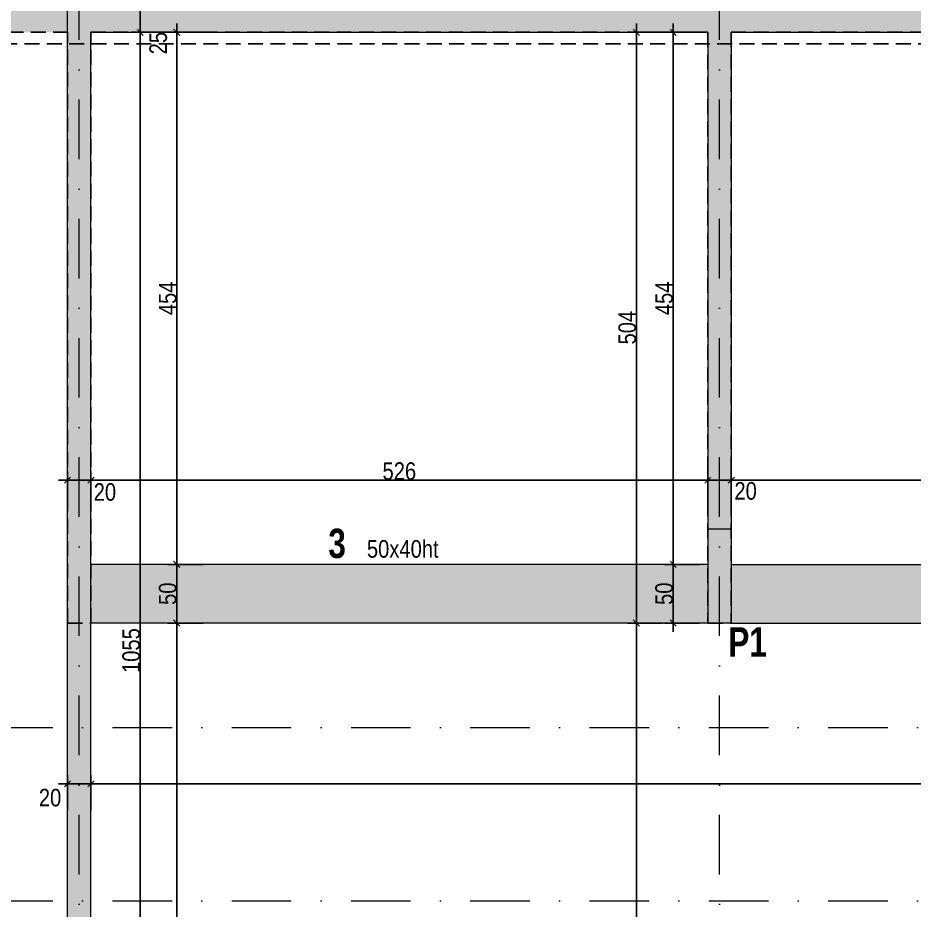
# Model space of a CAD drawing. Header units: centimetres. Extents: x -14085 to 643619, y -47998 to 35592.
# Drawn here: x 31089 to 31853, y 4135 to 4897 of the extents above; entities that cross this region are included whole.
import ezdxf
from ezdxf.enums import TextEntityAlignment as Align

# ---------------------------------------------------------------- set-up
doc = ezdxf.new("R2010")
doc.units = ezdxf.units.CM
doc.header["$PDMODE"] = 1
doc.header["$PDSIZE"] = -2
doc.linetypes.add('CACHEX2', pattern=[19.05, 12.7, -6.35])
doc.linetypes.add('TIRETPTX2', pattern=[50.8, 25.4, -12.7, 0, -12.7])
for name, color, linetype in [('01_cote_gen', 4, 'Continuous'), ('01_linteaux', 2, 'Continuous'), ('01_murs_sup', 2, 'CACHEX2'), ('01_poch_BN', 9, 'Continuous'), ('01_poch_murs', 253, 'Continuous'), ('01_poch_poteaux', 250, 'Continuous'), ('01_texte', 230, 'Continuous'), ('AA_COTES', 2, 'Continuous')]:
    doc.layers.add(name, color=color, linetype=linetype)
doc.layers.add('01_murs_coup', color=5, linetype='Continuous', lineweight=60)
doc.layers.add('01_tram_axes', color=2, linetype='TIRETPTX2', lineweight=9)
doc.styles.add('ARIAL NA', font='ARIALN.TTF')
doc.styles.add('impact', font='impact.ttf')
doc.styles.add('STYLE2', font='ARIALN.TTF')
doc.dimstyles.new('JB50', dxfattribs={"dimscale": 0.1, "dimtxt": 150, "dimasz": 15, "dimexe": 0.1, "dimexo": 0.1, "dimgap": 0.09, "dimtad": 1, "dimdec": 1, "dimdsep": 46, "dimtxsty": 'STYLE2', "dimblk1": 'BOND_G', "dimblk2": 'BOND_D', "dimsah": 1, "dimcen": 1.5, "dimdle": 0.01, "dimse1": 1, "dimse2": 1, "dimclrd": 4, "dimclre": 2, "dimclrt": 6, "dimazin": 2, "dimtfac": 2.333333, "dimtdec": 1, "dimtix": 1, "dimtmove": 2, "dimatfit": 3, "dimldrblk": 'BOND_G', "dimfxl": 1, "dimtolj": 1, "dimtzin": 0, "dimarcsym": 0})
pattern_1 = [(135, (12346.688, -125.725), (-11.22532, 9e-16), [7.9375, -7.9375])]

# ---------------------------------------------------------------- blocks, each defined once
blk = doc.blocks.new('BOND_G')
at = {"layer": 'AA_COTES', "color": 0}
for p, q in [((0, -5), (0, 15)), ((5, 0), (-5, 0)), ((1.77, 1.77), (-1.77, -1.77))]:
    blk.add_line(p, q, dxfattribs=at)
blk = doc.blocks.new('BOND_D')
at = {"layer": 'AA_COTES', "color": 0}
for p, q in [((5, 0), (-5, 0)), ((-1.77, -1.77), (1.77, 1.77)), ((0, 5), (0, -15))]:
    blk.add_line(p, q, dxfattribs=at)
blk = doc.blocks.new('*D1133')
at = {"layer": '01_cote_gen', "color": 4, "lineweight": -2, "transparency": 16777216}
blk.add_line((31132.47, 4502.28), (31149.47, 4502.28), dxfattribs=at)
at = {"layer": 'Defpoints', "color": 0, "lineweight": 0, "transparency": 16777216}
for p in [(31130.97, 4503.45), (31150.97, 4503.45), (31150.97, 4502.28)]:
    blk.add_point(p, dxfattribs=at)
at = {"layer": '01_cote_gen', "color": 4, "lineweight": -2, "transparency": 16777216, "xscale": 1.5, "yscale": 1.5, "zscale": 1.5, "rotation": 180}
blk.add_blockref('BOND_G', (31130.97, 4502.28), dxfattribs=at)
at = {"layer": '01_cote_gen', "color": 4, "lineweight": -2, "transparency": 16777216, "xscale": 1.5, "yscale": 1.5, "zscale": 1.5}
blk.add_blockref('BOND_D', (31150.97, 4502.28), dxfattribs=at)
at = {"layer": '01_cote_gen', "color": 6, "lineweight": 0, "transparency": 16777216, "insert": (31162.9, 4492.09), "char_height": 15, "attachment_point": 5, "style": 'STYLE2'}
blk.add_mtext('\\A1;20', dxfattribs=at)
blk = doc.blocks.new('*D1134')
at = {"layer": '01_cote_gen', "color": 4, "lineweight": -2, "transparency": 16777216}
blk.add_line((31152.47, 4502.28), (31675.47, 4502.28), dxfattribs=at)
at = {"layer": 'Defpoints', "color": 0, "lineweight": 0, "transparency": 16777216}
for p in [(31676.97, 4502.28), (31150.97, 4466.15), (31676.97, 4466.15)]:
    blk.add_point(p, dxfattribs=at)
at = {"layer": '01_cote_gen', "color": 4, "lineweight": -2, "transparency": 16777216, "xscale": 1.5, "yscale": 1.5, "zscale": 1.5, "rotation": 180}
blk.add_blockref('BOND_G', (31150.97, 4502.28), dxfattribs=at)
at = {"layer": '01_cote_gen', "color": 4, "lineweight": -2, "transparency": 16777216, "xscale": 1.5, "yscale": 1.5, "zscale": 1.5}
blk.add_blockref('BOND_D', (31676.97, 4502.28), dxfattribs=at)
at = {"layer": '01_cote_gen', "color": 6, "lineweight": 0, "transparency": 16777216, "insert": (31413.97, 4509.94), "char_height": 15, "attachment_point": 5, "style": 'STYLE2'}
blk.add_mtext('\\A1;526', dxfattribs=at)
blk = doc.blocks.new('*D1135')
at = {"layer": '01_cote_gen', "color": 4, "lineweight": -2, "transparency": 16777216}
blk.add_line((31678.47, 4502.28), (31695.47, 4502.28), dxfattribs=at)
at = {"layer": 'Defpoints', "color": 0, "lineweight": 0, "transparency": 16777216}
for p in [(31696.97, 4502.28), (31696.97, 4487.13), (31676.97, 4466.15)]:
    blk.add_point(p, dxfattribs=at)
at = {"layer": '01_cote_gen', "color": 4, "lineweight": -2, "transparency": 16777216, "xscale": 1.5, "yscale": 1.5, "zscale": 1.5, "rotation": 180}
blk.add_blockref('BOND_G', (31676.97, 4502.28), dxfattribs=at)
at = {"layer": '01_cote_gen', "color": 4, "lineweight": -2, "transparency": 16777216, "xscale": 1.5, "yscale": 1.5, "zscale": 1.5}
blk.add_blockref('BOND_D', (31696.97, 4502.28), dxfattribs=at)
at = {"layer": '01_cote_gen', "color": 6, "lineweight": 0, "transparency": 16777216, "insert": (31709.21, 4493.03), "char_height": 15, "attachment_point": 5, "style": 'STYLE2'}
blk.add_mtext('\\A1;20', dxfattribs=at)
blk = doc.blocks.new('*D1136')
at = {"layer": '01_cote_gen', "color": 4, "lineweight": -2, "transparency": 16777216}
blk.add_line((31698.47, 4502.28), (32209.47, 4502.28), dxfattribs=at)
at = {"layer": 'Defpoints', "color": 0, "lineweight": 0, "transparency": 16777216}
for p in [(32210.97, 4502.28), (31696.97, 4487.13), (32210.97, 4434.7)]:
    blk.add_point(p, dxfattribs=at)
at = {"layer": '01_cote_gen', "color": 4, "lineweight": -2, "transparency": 16777216, "xscale": 1.5, "yscale": 1.5, "zscale": 1.5, "rotation": 180}
blk.add_blockref('BOND_G', (31696.97, 4502.28), dxfattribs=at)
at = {"layer": '01_cote_gen', "color": 4, "lineweight": -2, "transparency": 16777216, "xscale": 1.5, "yscale": 1.5, "zscale": 1.5}
blk.add_blockref('BOND_D', (32210.97, 4502.28), dxfattribs=at)
at = {"layer": '01_cote_gen', "color": 6, "lineweight": 0, "transparency": 16777216, "insert": (31953.97, 4509.94), "char_height": 15, "attachment_point": 5, "style": 'STYLE2'}
blk.add_mtext('\\A1;514', dxfattribs=at)
blk = doc.blocks.new('*D1263')
at = {"layer": '01_cote_gen', "color": 4, "lineweight": -2, "transparency": 16777216}
blk.add_line((30958.87, 3960.89), (30958.87, 4907.89), dxfattribs=at)
at = {"layer": 'Defpoints', "color": 0, "lineweight": 0, "transparency": 16777216}
for p in [(30958.87, 4909.39), (31130.97, 4909.39), (31130.97, 3959.39)]:
    blk.add_point(p, dxfattribs=at)
at = {"layer": '01_cote_gen', "color": 4, "lineweight": -2, "transparency": 16777216, "xscale": 1.5, "yscale": 1.5, "zscale": 1.5}
for name, p, rotation in [('BOND_D', (30958.87, 4909.39), 90), ('BOND_G', (30958.87, 3959.39), 270)]:
    blk.add_blockref(name, p, dxfattribs=dict(at, rotation=rotation))
at = {"layer": '01_cote_gen', "color": 6, "lineweight": 0, "transparency": 16777216, "insert": (30951.2, 4434.39), "char_height": 15, "attachment_point": 5, "rotation": 90, "style": 'STYLE2'}
blk.add_mtext('\\A1;950', dxfattribs=at)
blk = doc.blocks.new('*D1272')
at = {"layer": '01_cote_gen', "color": 4, "lineweight": -2, "transparency": 16777216}
blk.add_line((31193.02, 3830.89), (31193.02, 4882.89), dxfattribs=at)
at = {"layer": 'Defpoints', "color": 0, "lineweight": 0, "transparency": 16777216}
for p in [(31193.02, 4884.39), (31227.18, 4884.39), (31239.02, 3829.39)]:
    blk.add_point(p, dxfattribs=at)
at = {"layer": '01_cote_gen', "color": 4, "lineweight": -2, "transparency": 16777216, "xscale": 1.5, "yscale": 1.5, "zscale": 1.5}
for name, p, rotation in [('BOND_D', (31193.02, 4884.39), 90), ('BOND_G', (31193.02, 3829.39), 270)]:
    blk.add_blockref(name, p, dxfattribs=dict(at, rotation=rotation))
at = {"layer": '01_cote_gen', "color": 6, "lineweight": 0, "transparency": 16777216, "insert": (31185.35, 4356.89), "char_height": 15, "attachment_point": 5, "rotation": 90, "style": 'STYLE2'}
blk.add_mtext('\\A1;1055', dxfattribs=at)
blk = doc.blocks.new('*D1276')
at = {"layer": '01_cote_gen', "color": 4, "lineweight": -2, "transparency": 16777216}
blk.add_line((31224.17, 3830.89), (31224.17, 4378.89), dxfattribs=at)
at = {"layer": 'Defpoints', "color": 0, "lineweight": 0, "transparency": 16777216}
for p in [(31224.17, 4380.39), (31315.21, 4380.39), (31240.65, 3829.39)]:
    blk.add_point(p, dxfattribs=at)
at = {"layer": '01_cote_gen', "color": 4, "lineweight": -2, "transparency": 16777216, "xscale": 1.5, "yscale": 1.5, "zscale": 1.5}
for name, p, rotation in [('BOND_D', (31224.17, 4380.39), 90), ('BOND_G', (31224.17, 3829.39), 270)]:
    blk.add_blockref(name, p, dxfattribs=dict(at, rotation=rotation))
at = {"layer": '01_cote_gen', "color": 6, "lineweight": 0, "transparency": 16777216, "insert": (31216.5, 4104.89), "char_height": 15, "attachment_point": 5, "rotation": 90, "style": 'STYLE2'}
blk.add_mtext('\\A1;551', dxfattribs=at)
blk = doc.blocks.new('*D1277')
at = {"layer": '01_cote_gen', "color": 4, "lineweight": -2, "transparency": 16777216}
blk.add_line((31224.17, 4381.89), (31224.17, 4428.89), dxfattribs=at)
at = {"layer": 'Defpoints', "color": 0, "lineweight": 0, "transparency": 16777216}
for p in [(31224.17, 4430.39), (31288.96, 4430.39), (31288.96, 4380.39)]:
    blk.add_point(p, dxfattribs=at)
at = {"layer": '01_cote_gen', "color": 4, "lineweight": -2, "transparency": 16777216, "xscale": 1.5, "yscale": 1.5, "zscale": 1.5}
for name, p, rotation in [('BOND_D', (31224.17, 4430.39), 90), ('BOND_G', (31224.17, 4380.39), 270)]:
    blk.add_blockref(name, p, dxfattribs=dict(at, rotation=rotation))
at = {"layer": '01_cote_gen', "color": 6, "lineweight": 0, "transparency": 16777216, "insert": (31216.5, 4405.39), "char_height": 15, "attachment_point": 5, "rotation": 90, "style": 'STYLE2'}
blk.add_mtext('\\A1;50', dxfattribs=at)
blk = doc.blocks.new('*D1278')
at = {"layer": '01_cote_gen', "color": 4, "lineweight": -2, "transparency": 16777216}
blk.add_line((31224.17, 4431.89), (31224.17, 4882.89), dxfattribs=at)
at = {"layer": 'Defpoints', "color": 0, "lineweight": 0, "transparency": 16777216}
for p in [(31224.17, 4884.39), (31271.46, 4884.39), (31271.46, 4430.39)]:
    blk.add_point(p, dxfattribs=at)
at = {"layer": '01_cote_gen', "color": 4, "lineweight": -2, "transparency": 16777216, "xscale": 1.5, "yscale": 1.5, "zscale": 1.5}
for name, p, rotation in [('BOND_D', (31224.17, 4884.39), 90), ('BOND_G', (31224.17, 4430.39), 270)]:
    blk.add_blockref(name, p, dxfattribs=dict(at, rotation=rotation))
at = {"layer": '01_cote_gen', "color": 6, "lineweight": 0, "transparency": 16777216, "insert": (31216.53, 4657.39), "char_height": 15, "attachment_point": 5, "rotation": 90, "style": 'STYLE2'}
blk.add_mtext('\\A1;454', dxfattribs=at)
blk = doc.blocks.new('*D1286')
at = {"layer": '01_cote_gen', "color": 4, "lineweight": -2, "transparency": 16777216}
blk.add_line((31616.05, 3780.86), (31616.05, 4378.89), dxfattribs=at)
at = {"layer": 'Defpoints', "color": 0, "lineweight": 0, "transparency": 16777216}
for p in [(31616.05, 4380.39), (31771.19, 4380.39), (31755.13, 3779.36)]:
    blk.add_point(p, dxfattribs=at)
at = {"layer": '01_cote_gen', "color": 4, "lineweight": -2, "transparency": 16777216, "xscale": 1.5, "yscale": 1.5, "zscale": 1.5}
for name, p, rotation in [('BOND_D', (31616.05, 4380.39), 90), ('BOND_G', (31616.05, 3779.36), 270)]:
    blk.add_blockref(name, p, dxfattribs=dict(at, rotation=rotation))
at = {"layer": '01_cote_gen', "color": 6, "lineweight": 0, "transparency": 16777216, "insert": (31608.38, 4079.87), "char_height": 15, "attachment_point": 5, "rotation": 90, "style": 'STYLE2'}
blk.add_mtext('\\A1;601', dxfattribs=at)
blk = doc.blocks.new('*D1287')
at = {"layer": '01_cote_gen', "color": 4, "lineweight": -2, "transparency": 16777216}
blk.add_line((31616.05, 4381.89), (31616.05, 4882.89), dxfattribs=at)
at = {"layer": 'Defpoints', "color": 0, "lineweight": 0, "transparency": 16777216}
for p in [(31616.05, 4884.39), (31652.56, 4884.39), (31638.55, 4380.39)]:
    blk.add_point(p, dxfattribs=at)
at = {"layer": '01_cote_gen', "color": 4, "lineweight": -2, "transparency": 16777216, "xscale": 1.5, "yscale": 1.5, "zscale": 1.5}
for name, p, rotation in [('BOND_D', (31616.05, 4884.39), 90), ('BOND_G', (31616.05, 4380.39), 270)]:
    blk.add_blockref(name, p, dxfattribs=dict(at, rotation=rotation))
at = {"layer": '01_cote_gen', "color": 6, "lineweight": 0, "transparency": 16777216, "insert": (31608.38, 4632.39), "char_height": 15, "attachment_point": 5, "rotation": 90, "style": 'STYLE2'}
blk.add_mtext('\\A1;504', dxfattribs=at)
blk = doc.blocks.new('*D1288')
at = {"layer": '01_cote_gen', "color": 4, "lineweight": -2, "transparency": 16777216}
blk.add_line((31647.47, 4381.89), (31647.47, 4428.89), dxfattribs=at)
at = {"layer": 'Defpoints', "color": 0, "lineweight": 0, "transparency": 16777216}
for p in [(31647.47, 4430.39), (31663.48, 4430.39), (31638.55, 4380.39)]:
    blk.add_point(p, dxfattribs=at)
at = {"layer": '01_cote_gen', "color": 4, "lineweight": -2, "transparency": 16777216, "xscale": 1.5, "yscale": 1.5, "zscale": 1.5}
for name, p, rotation in [('BOND_D', (31647.47, 4430.39), 90), ('BOND_G', (31647.47, 4380.39), 270)]:
    blk.add_blockref(name, p, dxfattribs=dict(at, rotation=rotation))
at = {"layer": '01_cote_gen', "color": 6, "lineweight": 0, "transparency": 16777216, "insert": (31639.8, 4405.39), "char_height": 15, "attachment_point": 5, "rotation": 90, "style": 'STYLE2'}
blk.add_mtext('\\A1;50', dxfattribs=at)
blk = doc.blocks.new('*D1289')
at = {"layer": '01_cote_gen', "color": 4, "lineweight": -2, "transparency": 16777216}
blk.add_line((31647.47, 4431.89), (31647.47, 4882.89), dxfattribs=at)
at = {"layer": 'Defpoints', "color": 0, "lineweight": 0, "transparency": 16777216}
for p in [(31638.55, 4884.39), (31647.47, 4884.39), (31772.56, 4430.39)]:
    blk.add_point(p, dxfattribs=at)
at = {"layer": '01_cote_gen', "color": 4, "lineweight": -2, "transparency": 16777216, "xscale": 1.5, "yscale": 1.5, "zscale": 1.5}
for name, p, rotation in [('BOND_D', (31647.47, 4884.39), 90), ('BOND_G', (31647.47, 4430.39), 270)]:
    blk.add_blockref(name, p, dxfattribs=dict(at, rotation=rotation))
at = {"layer": '01_cote_gen', "color": 6, "lineweight": 0, "transparency": 16777216, "insert": (31639.83, 4657.39), "char_height": 15, "attachment_point": 5, "rotation": 90, "style": 'STYLE2'}
blk.add_mtext('\\A1;454', dxfattribs=at)
blk = doc.blocks.new('*D1292')
at = {"layer": '01_cote_gen', "color": 4, "lineweight": -2, "transparency": 16777216}
blk.add_line((31193.02, 4885.89), (31193.02, 4907.89), dxfattribs=at)
at = {"layer": 'Defpoints', "color": 0, "lineweight": 0, "transparency": 16777216}
for p in [(31193.02, 4909.39), (31200.52, 4909.39), (31200.52, 4884.39)]:
    blk.add_point(p, dxfattribs=at)
at = {"layer": '01_cote_gen', "color": 4, "lineweight": -2, "transparency": 16777216, "xscale": 1.5, "yscale": 1.5, "zscale": 1.5}
for name, p, rotation in [('BOND_D', (31193.02, 4909.39), 90), ('BOND_G', (31193.02, 4884.39), 270)]:
    blk.add_blockref(name, p, dxfattribs=dict(at, rotation=rotation))
at = {"layer": '01_cote_gen', "color": 6, "lineweight": 0, "transparency": 16777216, "insert": (31208.44, 4875.12), "char_height": 15, "attachment_point": 5, "rotation": 90, "style": 'STYLE2'}
blk.add_mtext('\\A1;25', dxfattribs=at)
blk = doc.blocks.new('*D1330')
at = {"layer": '01_cote_gen', "color": 4, "lineweight": -2, "transparency": 16777216}
blk.add_line((31132.47, 4243.19), (31149.47, 4243.19), dxfattribs=at)
at = {"layer": 'Defpoints', "color": 0, "lineweight": 0, "transparency": 16777216}
for p in [(31150.97, 4243.19), (31130.97, 4217.23), (31150.97, 4217.23)]:
    blk.add_point(p, dxfattribs=at)
at = {"layer": '01_cote_gen', "color": 4, "lineweight": -2, "transparency": 16777216, "xscale": 1.5, "yscale": 1.5, "zscale": 1.5, "rotation": 180}
blk.add_blockref('BOND_G', (31130.97, 4243.19), dxfattribs=at)
at = {"layer": '01_cote_gen', "color": 4, "lineweight": -2, "transparency": 16777216, "xscale": 1.5, "yscale": 1.5, "zscale": 1.5}
blk.add_blockref('BOND_D', (31150.97, 4243.19), dxfattribs=at)
at = {"layer": '01_cote_gen', "color": 6, "lineweight": 0, "transparency": 16777216, "insert": (31116.15, 4231.34), "char_height": 15, "attachment_point": 5, "style": 'STYLE2'}
blk.add_mtext('\\A1;20', dxfattribs=at)
blk = doc.blocks.new('*D1331')
at = {"layer": '01_cote_gen', "color": 4, "lineweight": -2, "transparency": 16777216}
blk.add_line((31152.47, 4243.19), (33873.47, 4243.19), dxfattribs=at)
at = {"layer": 'Defpoints', "color": 0, "lineweight": 0, "transparency": 16777216}
for p in [(33874.97, 4243.19), (33874.97, 4227.45), (31150.97, 4193.08)]:
    blk.add_point(p, dxfattribs=at)
at = {"layer": '01_cote_gen', "color": 4, "lineweight": -2, "transparency": 16777216, "xscale": 1.5, "yscale": 1.5, "zscale": 1.5, "rotation": 180}
blk.add_blockref('BOND_G', (31150.97, 4243.19), dxfattribs=at)
at = {"layer": '01_cote_gen', "color": 4, "lineweight": -2, "transparency": 16777216, "xscale": 1.5, "yscale": 1.5, "zscale": 1.5}
blk.add_blockref('BOND_D', (33874.97, 4243.19), dxfattribs=at)
at = {"layer": '01_cote_gen', "color": 6, "lineweight": 0, "transparency": 16777216, "insert": (32578.63, 4250.73), "char_height": 15, "attachment_point": 5, "style": 'STYLE2'}
blk.add_mtext('\\A1;2724', dxfattribs=at)
blk = doc.blocks.new('*D1680')
at = {"layer": '01_cote_gen', "color": 4, "lineweight": -2, "transparency": 16777216}
blk.add_line((-22.5, 3720.86), (-22.5, 4438.89), dxfattribs=at)
at = {"layer": 'Defpoints', "color": 0, "lineweight": 0, "transparency": 16777216}
for p in [(-22.5, 4440.39), (0, 4440.39), (52858.64, 3719.36)]:
    blk.add_point(p, dxfattribs=at)
at = {"layer": '01_cote_gen', "color": 4, "lineweight": -2, "transparency": 16777216, "xscale": 1.5, "yscale": 1.5, "zscale": 1.5}
for name, p, rotation in [('BOND_D', (-22.5, 4440.39), 90), ('BOND_G', (-22.5, 3719.36), 270)]:
    blk.add_blockref(name, p, dxfattribs=dict(at, rotation=rotation))
at = {"layer": '01_cote_gen', "color": 6, "lineweight": 0, "transparency": 16777216, "insert": (-30.04, 4079.87), "char_height": 15, "attachment_point": 5, "rotation": 90, "style": 'STYLE2'}
blk.add_mtext('\\A1;721', dxfattribs=at)

msp = doc.modelspace()

# ---------------------------------------------------------------- hatches: boundary and pattern name
at = {"layer": '01_murs_sup'}
h = msp.add_hatch(dxfattribs=at)
h.set_pattern_fill('DASH', color=256, scale=2.5, angle=135)
h.set_pattern_definition(pattern_1)
h.paths.add_polyline_path([(30272.37, 4909.39), (30097.44, 4909.39), (30097.44, 4884.39), (30252.37, 4884.39), (30252.37, 4380.39), (30272.37, 4380.39)])
h.paths.add_polyline_path([(32510.97, 4909.39), (30274.37, 4909.39), (30274.37, 4380.39), (30294.37, 4380.39), (30294.37, 4884.39), (30851.24, 4884.39), (30851.24, 4874.39), (30871.24, 4874.39), (30871.24, 4884.39), (31130.97, 4884.39), (31130.97, 4874.39), (31150.97, 4874.39), (31150.97, 4884.39), (31676.97, 4884.39), (31676.97, 4874.39), (31696.97, 4874.39), (31696.97, 4884.39), (32210.97, 4884.39), (32210.97, 4874.39), (32230.97, 4874.39), (32230.97, 4884.39), (32490.97, 4884.39), (32490.97, 4380.39), (32510.97, 4380.39)])
h.paths.add_polyline_path([(30871.24, 4874.39), (30851.24, 4874.39), (30851.24, 4380.39), (30871.24, 4380.39)], flags=17)
h = msp.add_hatch(dxfattribs=at)
h.set_pattern_fill('DASH', color=256, scale=2.5, angle=135)
h.set_pattern_definition(pattern_1)
h.paths.add_polyline_path([(32230.97, 4874.39), (32210.97, 4874.39), (32210.97, 4380.39), (32230.97, 4380.39)])
h.paths.add_polyline_path([(31696.97, 4874.39), (31676.97, 4874.39), (31676.97, 4380.39), (31696.97, 4380.39)])
h.paths.add_polyline_path([(31150.97, 4874.39), (31130.97, 4874.39), (31130.97, 4380.39), (31150.97, 4380.39)])
at = {"layer": '01_poch_BN', "lineweight": 0}
h = msp.add_hatch(color=256, dxfattribs=at)
h.dxf.hatch_style = 1
h.paths.add_polyline_path([(31676.97, 4430.39), (31150.97, 4430.39), (31150.97, 4380.39), (31676.97, 4380.39)])
h.paths.add_polyline_path([(32210.97, 4430.39), (31696.97, 4430.39), (31696.97, 4380.39), (32210.97, 4380.39)])
h.paths.add_polyline_path([(32490.97, 4430.39), (32230.97, 4430.39), (32230.97, 4380.39), (32490.97, 4380.39)])
h.paths.add_polyline_path([(33099.98, 4430.39), (32510.97, 4430.39), (32510.97, 4380.39), (33099.98, 4380.39)])
h.paths.add_polyline_path([(33854.97, 4430.39), (33124.98, 4430.39), (33124.98, 4380.39), (33854.97, 4380.39)])
at = {"layer": '01_poch_murs', "lineweight": 0}
h = msp.add_hatch(color=256, dxfattribs=at)
h.dxf.hatch_style = 1
h.paths.add_polyline_path([(33874.97, 4909.39), (31130.97, 4909.39), (31130.97, 4043.25), (31150.97, 4043.25), (31150.97, 4884.39), (31676.97, 4884.39), (31676.97, 4460.39), (31696.97, 4460.39), (31696.97, 4884.39), (32210.97, 4884.39), (32210.97, 4460.39), (32230.97, 4460.39), (32230.97, 4884.39), (32490.97, 4884.39), (32490.97, 4460.39), (32510.97, 4460.39), (32510.97, 4884.39), (33099.98, 4884.39), (33099.98, 4460.39), (33124.98, 4460.39), (33124.98, 4884.39), (33854.97, 4884.39), (33854.97, 4460.39), (33874.97, 4460.39)])
at = {"layer": '01_poch_poteaux', "lineweight": 0}
h = msp.add_hatch(color=256, dxfattribs=at)
h.dxf.hatch_style = 1
h.paths.add_polyline_path([(31696.97, 4460.39), (31676.97, 4460.39), (31676.97, 4380.39), (31696.97, 4380.39)])

# ---------------------------------------------------------------- linework, layer by layer
at = {"layer": '01_linteaux', "lineweight": 0}
for p, q in [((31676.97, 4430.39), (31150.97, 4430.39)), ((31696.97, 4430.39), (32210.97, 4430.39)), ((31676.97, 4380.39), (31150.97, 4380.39)), ((31696.97, 4380.39), (32210.97, 4380.39))]:
    msp.add_line(p, q, dxfattribs=at)
at = {"layer": '01_murs_coup', "lineweight": 18}
for p, q in [((31130.97, 3959.39), (31130.97, 4909.39)), ((31150.97, 4884.39), (31676.97, 4884.39)), ((31150.97, 3939.39), (31150.97, 4884.39)), ((31676.97, 4884.39), (31676.97, 4380.39)), ((31696.97, 4884.39), (31696.97, 4380.39))]:
    msp.add_line(p, q, dxfattribs=at)
at = {"layer": '01_murs_coup', "lineweight": 5}
msp.add_line((31696.97, 4884.39), (32210.97, 4884.39), dxfattribs=at)
at = {"layer": '01_murs_coup', "lineweight": 0}
msp.add_line((31696.97, 4380.39), (31676.97, 4380.39), dxfattribs=at)
at = {"layer": '01_murs_sup'}
for p, q in [((30871.24, 4884.39), (31130.97, 4884.39)), ((31130.97, 4380.39), (31130.97, 4884.39)), ((31150.97, 4380.39), (31150.97, 4884.39)), ((31150.97, 4884.39), (31676.97, 4884.39)), ((31676.97, 4884.39), (31676.97, 4380.39)), ((31696.97, 4884.39), (31696.97, 4380.39)), ((31696.97, 4884.39), (32210.97, 4884.39)), ((30294.37, 4874.39), (32490.97, 4874.39)), ((31130.97, 4380.39), (31150.97, 4380.39)), ((31676.97, 4380.39), (31696.97, 4380.39))]:
    msp.add_line(p, q, dxfattribs=at)
at = {"layer": '01_poch_poteaux', "lineweight": 0}
msp.add_line((31696.97, 4460.39), (31676.97, 4460.39), dxfattribs=at)
at = {"layer": '01_tram_axes', "ltscale": 2}
for p, q in [((31140.97, 2131.93), (31140.97, 5716.04)), ((31686.97, 2131.93), (31686.97, 5716.04)), ((28626.87, 4291.39), (36267.9, 4291.39)), ((28626.87, 4143.39), (36267.9, 4143.39))]:
    msp.add_line(p, q, dxfattribs=at)

# ---------------------------------------------------------------- texts
at = {"layer": '01_texte', "style": 'impact'}
for s, p in [('3', (31368.35, 4428.37)), ('P1', (31727.31, 4344.29))]:
    msp.add_text(s, height=25, dxfattribs=at).set_placement(p, align=Align.BOTTOM_RIGHT)
at = {"layer": '01_texte', "style": 'ARIAL NA'}
msp.add_text('50x40ht', height=15, dxfattribs=at).set_placement((31386.3, 4436.13))

# ---------------------------------------------------------------- dimensions: what is measured, and where the dimension line sits
at = {"layer": '01_cote_gen', "lineweight": 0}
for base, p1, p2, picture, middle in [((30958.87, 4909.39), (31130.97, 3959.39), (31130.97, 4909.39), '*D1263', (30951.2, 4434.39)), ((31193.02, 4884.39), (31239.02, 3829.39), (31227.18, 4884.39), '*D1272', (31185.35, 4356.89)), ((31224.17, 4884.39), (31271.46, 4430.39), (31271.46, 4884.39), '*D1278', (31216.53, 4657.39)), ((31616.05, 4884.39), (31638.55, 4380.39), (31652.56, 4884.39), '*D1287', (31608.38, 4632.39)), ((31647.47, 4884.39), (31772.56, 4430.39), (31638.55, 4884.39), '*D1289', (31639.83, 4657.39)), ((-22.5, 4440.39), (52858.64, 3719.36), (0, 4440.39), '*D1680', (-30.04, 4079.87)), ((31224.17, 4430.39), (31288.96, 4380.39), (31288.96, 4430.39), '*D1277', (31216.5, 4405.39)), ((31647.47, 4430.39), (31638.55, 4380.39), (31663.48, 4430.39), '*D1288', (31639.8, 4405.39)), ((31224.17, 4380.39), (31240.65, 3829.39), (31315.21, 4380.39), '*D1276', (31216.5, 4104.89)), ((31616.05, 4380.39), (31755.13, 3779.36), (31771.19, 4380.39), '*D1286', (31608.38, 4079.87))]:
    dim = msp.add_linear_dim(base=base, p1=p1, p2=p2, angle=90, dimstyle='JB50', dxfattribs=at)
    dim.commit()
    dim.dimension.update_dxf_attribs({"geometry": picture, "text_midpoint": middle})
dim = msp.add_linear_dim(base=(31193.02, 4909.39), p1=(31200.52, 4884.39), p2=(31200.52, 4909.39), angle=90, dimstyle='JB50', dxfattribs=at)
dim.commit()
dim.dimension.update_dxf_attribs({"geometry": '*D1292', "text_midpoint": (31208.44, 4875.12), "dimtype": 160})
for base, p1, p2, picture, middle in [((31676.97, 4502.28), (31150.97, 4466.15), (31676.97, 4466.15), '*D1134', (31413.97, 4509.94)), ((32210.97, 4502.28), (31696.97, 4487.13), (32210.97, 4434.7), '*D1136', (31953.97, 4509.94))]:
    dim = msp.add_linear_dim(base=base, p1=p1, p2=p2, dimstyle='JB50', dxfattribs=at)
    dim.commit()
    dim.dimension.update_dxf_attribs({"geometry": picture, "text_midpoint": middle})
for base, p1, p2, picture, middle in [((31150.97, 4502.28), (31130.97, 4503.45), (31150.97, 4503.45), '*D1133', (31162.9, 4492.09)), ((31696.97, 4502.28), (31676.97, 4466.15), (31696.97, 4487.13), '*D1135', (31709.21, 4493.03)), ((33874.97, 4243.19), (31150.97, 4193.08), (33874.97, 4227.45), '*D1331', (32578.63, 4250.73)), ((31150.97, 4243.19), (31130.97, 4217.23), (31150.97, 4217.23), '*D1330', (31116.15, 4231.34))]:
    dim = msp.add_linear_dim(base=base, p1=p1, p2=p2, dimstyle='JB50', dxfattribs=at)
    dim.commit()
    dim.dimension.update_dxf_attribs({"geometry": picture, "text_midpoint": middle, "dimtype": 160})

doc.saveas('drawing.dxf')
